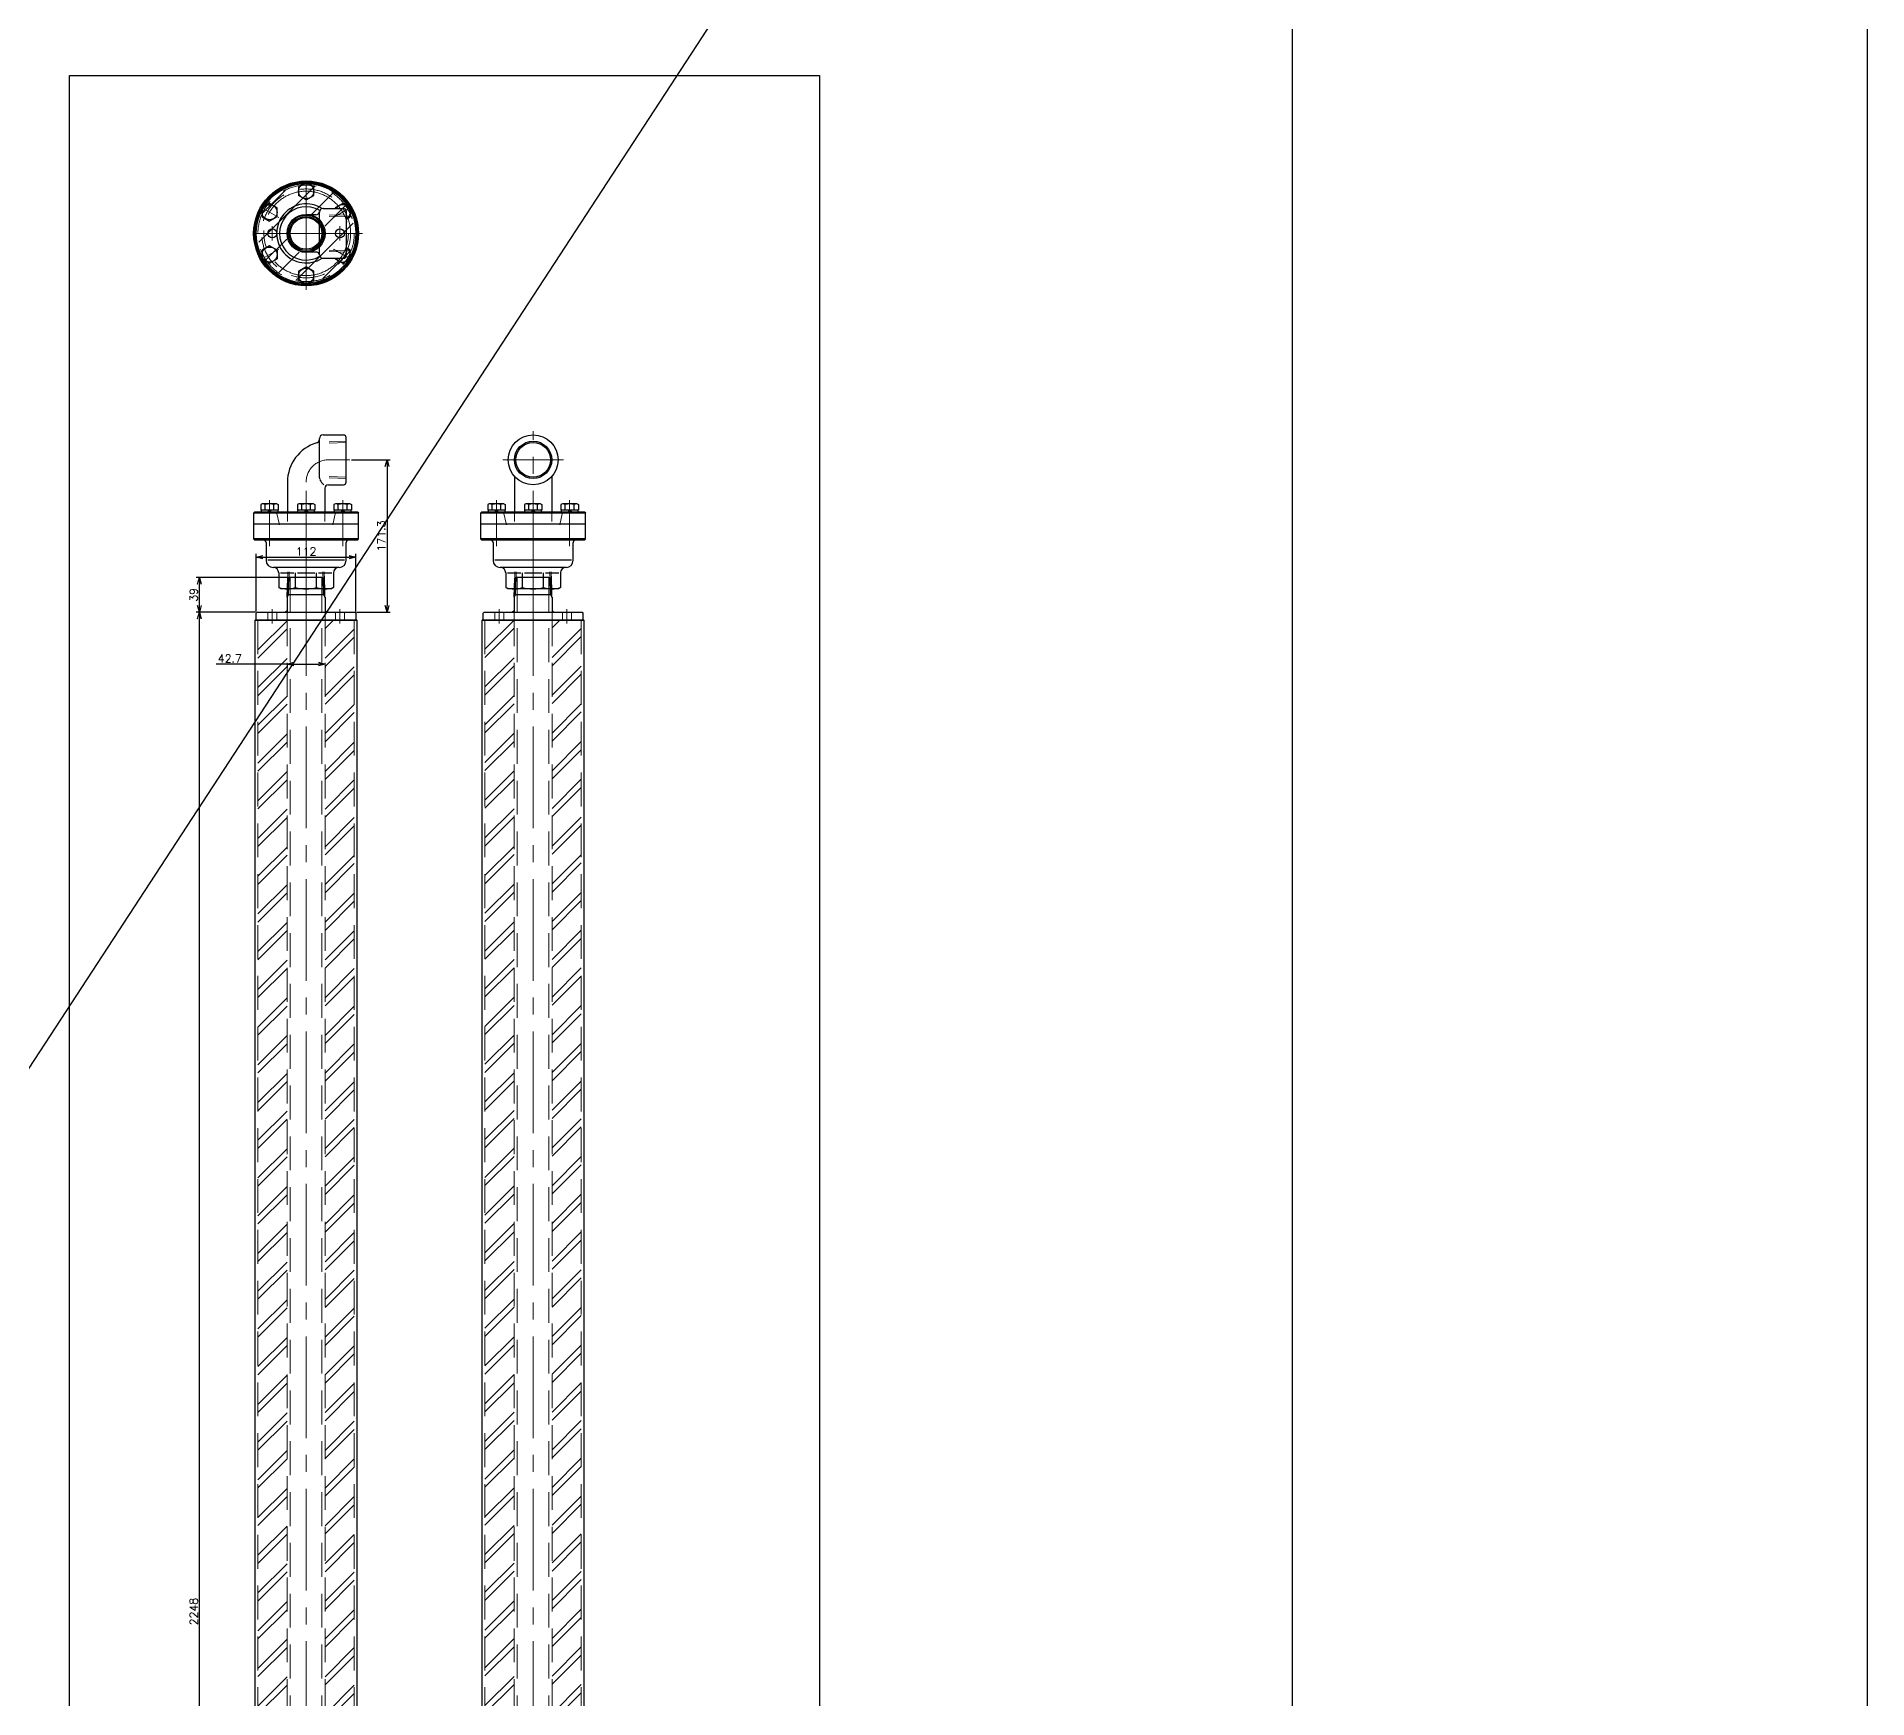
# Model space of a CAD drawing. Header units: millimetres. Extents: x -16130 to 36813, y -8099 to 27484.
# Drawn here: x -3525 to -1466, y 553 to 2422 of the extents above; entities that cross this region are included whole.
import ezdxf

# ---------------------------------------------------------------- set-up
doc = ezdxf.new("R2010")
doc.units = ezdxf.units.MM
doc.header["$LTSCALE"] = 6
doc.header["$PDMODE"] = 99
doc.header["$PDSIZE"] = 1
doc.linetypes.add('CENTER2', pattern=[28.575, 19.05, -3.175, 3.175, -3.175])
doc.linetypes.add('HIDDEN', pattern=[9.525, 6.35, -3.175])
for name, color, linetype, lineweight in [('04_HIDDEN', 2, 'HIDDEN', 13), ('05_CENTER', 4, 'CENTER2', 13), ('08_DIM', 3, 'Continuous', 13)]:
    doc.layers.add(name, color=color, linetype=linetype, lineweight=lineweight)
doc.layers.add('10_DRAFT', color=8, linetype='Continuous', lineweight=0, plot=False)
doc.styles.add('KSS_TXT', font='txt.shx', dxfattribs={"bigfont": 'extfont2.shx'})
doc.dimstyles.new('KSS_DIM', dxfattribs={"dimtxt": 3, "dimasz": 2.5, "dimexe": 1.25, "dimexo": 0.625, "dimtad": 1, "dimdsep": 46, "dimtxsty": 'KSS_TXT', "dimblk": 'OPEN30', "dimcen": 0, "dimazin": 2, "dimtfac": 0.75, "dimtmove": 0, "dimatfit": 3, "dimldrblk": 'OPEN30', "dimfxl": 1, "dimtolj": 1, "dimarcsym": 0})
pattern_1 = [(45, (-36899.198, -5595.638), (-21.213203, 21.213203), [])]

# ---------------------------------------------------------------- blocks, each defined once
blk = doc.blocks.new('PK-3 32Aa_1_1')
at = {"color": 0}
for p, q in [((52, 45), (32, 45)), ((32, -43), (32, 43)), ((56, 59), (55, 58)), ((55, 58), (55, -58)), ((55, 42.5), (55, 48)), ((85, 59), (56, 59)), ((56, -59), (56, 59)), ((73, 59), (73, -59)), ((85, 59), (86, 58)), ((85, -59), (85, 59)), ((86, -58), (86, 58)), ((86, 50.3), (88.5, 50.3)), ((88.5, 43), (86, 41.8)), ((94.6, 50.9), (88.5, 50.9)), ((88.5, 31.3), (88.5, 50.9)), ((88.5, 46), (94.6, 46)), ((95.5, 49.4), (94.6, 50.9)), ((95.5, 32.9), (95.5, 49.4)), ((0, 28.5), (1.4, 30.8)), ((0, -28.5), (0, 28.5)), ((18, 30.8), (1.4, 30.8)), ((18, 28.8), (18, 13.8)), ((24, -37), (24, 37)), ((88.5, 40.5), (86, 39.3)), ((88.5, 31.9), (86, 31.9)), ((120, 21), (86, 21)), ((88.5, 36.2), (94.6, 36.2)), ((94.6, 31.3), (88.5, 31.3)), ((95.5, 32.9), (94.6, 31.3)), ((1.4, 11.8), (18, 11.8)), ((18, 9.8), (18, -9.8)), ((86, 9.2), (88.5, 9.2)), ((88.5, 1.9), (86, 0.6)), ((88.5, -9.8), (88.5, 9.8)), ((94.6, 9.8), (88.5, 9.8)), ((88.5, 4.9), (94.6, 4.9)), ((95.5, 8.3), (94.6, 9.8)), ((95.5, -8.2), (95.5, 8.3)), ((1.4, -11.8), (18, -11.8)), ((18, -13.8), (18, -28.8)), ((88.5, -0.6), (86, -1.9)), ((88.5, -9.2), (86, -9.2)), ((88.5, -4.9), (94.6, -4.9)), ((94.6, -9.8), (88.5, -9.8)), ((95.5, -8.2), (94.6, -9.8)), ((124.6, -15), (169, -15)), ((173, -19), (173, -42)), ((1.4, -30.8), (0, -28.5)), ((18, -30.8), (1.4, -30.8)), ((113, -21), (86, -21)), ((86, -31.9), (88.5, -31.9)), ((88.5, -39.3), (86, -40.5)), ((94.6, -31.3), (88.5, -31.3)), ((88.5, -50.9), (88.5, -31.3)), ((88.5, -36.2), (94.6, -36.2)), ((95.5, -32.9), (94.6, -31.3)), ((95.5, -49.4), (95.5, -32.9)), ((117, -25), (117, -42)), ((32, -45), (52, -45)), ((55, -58), (56, -59)), ((56, -59), (85, -59)), ((86, -58), (85, -59)), ((88.5, -41.8), (86, -43)), ((88.5, -50.3), (86, -50.3)), ((88.5, -46), (94.6, -46)), ((94.6, -50.9), (88.5, -50.9)), ((95.5, -49.4), (94.6, -50.9)), ((120, -45), (170, -45))]:
    blk.add_line(p, q, dxfattribs=at)
for centre, radius, start, end in [((32, 37), 8, 90, 180), ((52, 48), 3, 270, 0), ((91.7, 48.5), 3.8, 319.8693, 0), ((81.6, 41.1), 13.9, 339.3001, 20.6999), ((34.1, 21.3), 34.1, 163.7929, 196.2071), ((18, 36.8), 6, 270, 0), ((91.7, 33.8), 3.8, 0, 40.1307), ((120, -25), 46, 16.2602, 90), ((52.1, 0), 52.1, 166.8975, 193.1025), ((91.7, 7.4), 3.8, 319.8693, 0), ((81.6, 0), 13.9, 339.3001, 20.6999), ((34.1, -21.3), 34.1, 163.7929, 196.2071), ((91.7, -7.3), 3.8, 0, 40.1307), ((127.6, -27.4), 12.9, 113.3505, 145.4914), ((124.6, -19), 4, 90, 109.7287), ((168, -11), 4, 196.2602, 270), ((169, -19), 4, 0, 90), ((18, -36.8), 6, 0, 90), ((32, -37), 8, 180, 270), ((91.7, -33.8), 3.8, 319.8693, 0), ((81.6, -41.1), 13.9, 339.3001, 20.6999), ((113, -25), 4, 0, 90), ((52, -48), 3, 0, 90), ((91.7, -48.5), 3.8, 0, 40.1307), ((120, -42), 3, 180, 270), ((170, -42), 3, 270, 0)]:
    blk.add_arc(centre, radius, start, end, dxfattribs=at)
at = {"layer": '04_HIDDEN', "color": 0}
for p, q in [((0, 21), (19, 20.4)), ((72, 30), (86, 33.2)), ((86, 21), (75.5, 21)), ((0, 19.5), (19, 18.9)), ((0, -19.5), (19, -18.9)), ((0, -21), (19, -20.4)), ((72, -30), (86, -33.2)), ((86, -21), (75.5, -21)), ((124, -45), (124.6, -26)), ((125.5, -45), (126.1, -26)), ((164.5, -45), (163.9, -26)), ((166, -45), (165.4, -26))]:
    blk.add_line(p, q, dxfattribs=at)
at = {"layer": '05_CENTER', "color": 0}
for p, q in [((48, 41.1), (99.5, 41.1)), ((-4, 0), (120, 0)), ((48, -41.1), (99.5, -41.1)), ((145, -49), (145, -25))]:
    blk.add_line(p, q, dxfattribs=at)
blk.add_arc((120, -25), 25, 0, 90, dxfattribs=at)
blk = doc.blocks.new('PK-3 32Ae_1_1')
at = {"color": 0}
for p, q in [((52, 45), (32, 45)), ((32, -43), (32, 43)), ((56, 59), (55, 58)), ((55, 58), (55, -58)), ((55, 42.5), (55, 48)), ((85, 59), (56, 59)), ((56, -59), (56, 59)), ((73, 59), (73, -59)), ((85, 59), (86, 58)), ((85, -59), (85, 59)), ((86, -58), (86, 58)), ((86, 50.3), (88.5, 50.3)), ((88.5, 43), (86, 41.8)), ((94.6, 50.9), (88.5, 50.9)), ((88.5, 31.3), (88.5, 50.9)), ((88.5, 46), (94.6, 46)), ((95.5, 49.4), (94.6, 50.9)), ((95.5, 32.9), (95.5, 49.4)), ((0, 28.5), (1.4, 30.8)), ((0, -28.5), (0, 28.5)), ((18, 30.8), (1.4, 30.8)), ((18, 28.8), (18, 13.8)), ((24, -37), (24, 37)), ((88.5, 40.5), (86, 39.3)), ((88.5, 31.9), (86, 31.9)), ((126.5, 21), (86, 21)), ((88.5, 36.2), (94.6, 36.2)), ((94.6, 31.3), (88.5, 31.3)), ((95.5, 32.9), (94.6, 31.3)), ((1.4, 11.8), (18, 11.8)), ((18, 9.8), (18, -9.8)), ((86, 9.2), (88.5, 9.2)), ((88.5, 1.9), (86, 0.6)), ((88.5, -9.8), (88.5, 9.8)), ((94.6, 9.8), (88.5, 9.8)), ((88.5, 4.9), (94.6, 4.9)), ((95.5, 8.2), (94.6, 9.8)), ((95.5, -8.2), (95.5, 8.2)), ((1.4, -11.8), (18, -11.8)), ((18, -13.8), (18, -28.8)), ((88.5, -0.6), (86, -1.9)), ((88.5, -9.2), (86, -9.2)), ((88.5, -4.9), (94.6, -4.9)), ((94.6, -9.8), (88.5, -9.8)), ((95.5, -8.2), (94.6, -9.8)), ((1.4, -30.8), (0, -28.5)), ((18, -30.8), (1.4, -30.8)), ((126.5, -21), (86, -21)), ((86, -31.9), (88.5, -31.9)), ((88.5, -39.3), (86, -40.5)), ((94.6, -31.3), (88.5, -31.3)), ((88.5, -50.9), (88.5, -31.3)), ((88.5, -36.2), (94.6, -36.2)), ((95.5, -32.9), (94.6, -31.3)), ((95.5, -49.4), (95.5, -32.9)), ((32, -45), (52, -45)), ((55, -58), (56, -59)), ((56, -59), (85, -59)), ((86, -58), (85, -59)), ((88.5, -41.8), (86, -43)), ((88.5, -50.3), (86, -50.3)), ((88.5, -46), (94.6, -46)), ((94.6, -50.9), (88.5, -50.9)), ((95.5, -49.4), (94.6, -50.9))]:
    blk.add_line(p, q, dxfattribs=at)
for radius in [28, 21, 19.5]:
    blk.add_circle((145, 0), radius, dxfattribs=at)
for centre, radius, start, end in [((32, 37), 8, 90, 180), ((52, 48), 3, 270, 0), ((91.7, 48.5), 3.8, 319.8693, 0), ((81.6, 41.1), 13.9, 339.3001, 20.6999), ((34.1, 21.3), 34.1, 163.7929, 196.2071), ((18, 36.8), 6, 270, 0), ((91.7, 33.8), 3.8, 0, 40.1307), ((52.1, 0), 52.1, 166.8975, 193.1025), ((91.7, 7.3), 3.8, 319.8693, 0), ((81.6, 0), 13.9, 339.3001, 20.6999), ((34.1, -21.3), 34.1, 163.7929, 196.2071), ((91.7, -7.3), 3.8, 0, 40.1307), ((18, -36.8), 6, 0, 90), ((32, -37), 8, 180, 270), ((91.7, -33.8), 3.8, 319.8693, 0), ((81.6, -41.1), 13.9, 339.3001, 20.6999), ((52, -48), 3, 0, 90), ((91.7, -48.5), 3.8, 0, 40.1307)]:
    blk.add_arc(centre, radius, start, end, dxfattribs=at)
at = {"layer": '04_HIDDEN', "color": 0}
for p, q in [((0, 21), (19, 20.4)), ((72, 30), (86, 33.2)), ((86, 21), (75.5, 21)), ((0, 19.5), (19, 18.9)), ((0, -19.5), (19, -18.9)), ((0, -21), (19, -20.4)), ((72, -30), (86, -33.2)), ((86, -21), (75.5, -21))]:
    blk.add_line(p, q, dxfattribs=at)
at = {"layer": '05_CENTER', "color": 0}
for p, q in [((48, 41.1), (99.5, 41.1)), ((145, -34), (145, 34)), ((-4, 0), (177.4, 0)), ((48, -41.1), (99.5, -41.1))]:
    blk.add_line(p, q, dxfattribs=at)
blk = doc.blocks.new('A$C734B563F_1_1')
h = blk.add_hatch()
h.set_pattern_fill('_USER', color=3, scale=30, angle=45, pattern_type=0)
h.set_pattern_definition([(45, (-12804.288, -4741.178), (-21.213203, 21.213203), [])])
h.paths.add_polyline_path([(54.1, 2236), (21.3, 2236), (21.3, 6), (54.1, 6)])
h.paths.add_polyline_path([(-21.4, 2236), (-54.2, 2236), (-54.2, 6), (-21.4, 6)])
at = {"color": 0}
for p, q in [((-21.2, 2261.9), (-20.6, 2283.2)), ((-21.2, 2264.9), (21.2, 2264.9)), ((-19.7, 2264.9), (-21.2, 2261.9)), ((-19.1, 2284), (-20.6, 2283.2)), ((-19.7, 2264.9), (-19.1, 2284)), ((19.1, 2284), (-19.1, 2284)), ((19.7, 2264.9), (19.1, 2284)), ((19.1, 2284), (20.6, 2283.2)), ((19.7, 2264.9), (21.2, 2261.9)), ((21.2, 2261.9), (20.6, 2283.2)), ((-21.4, 2261.9), (-21.4, 2245)), ((-21.2, 2261.9), (-21.4, 2261.9)), ((21.2, 2261.9), (21.3, 2261.9)), ((21.3, 2261.9), (21.3, 2245))]:
    blk.add_line(p, q, dxfattribs=at)
for points in [[(56, 2236), (-56, 2236), (-56, 2244), (-55, 2245), (55, 2245), (56, 2244)], [(-57.2, 2236), (57.1, 2236), (57.1, 6), (-57.2, 6)]]:
    blk.add_lwpolyline(points, close=True, dxfattribs=at)
at = {"layer": '04_HIDDEN'}
for p, q in [((-17.8, 2284), (-17.8, -26)), ((17.8, 2284), (17.8, -26)), ((-43, 2245), (-43, 2236)), ((-33, 2245), (-33, 2236)), ((-21.4, 2245), (-21.4, -6)), ((21.3, 2245), (21.3, -6)), ((33, 2245), (33, 2236)), ((43, 2245), (43, 2236)), ((-54.2, 2236), (-54.2, 6)), ((54.1, 2236), (54.1, 6))]:
    blk.add_line(p, q, dxfattribs=at)
at = {"layer": '05_CENTER'}
for p, q in [((0, 2287.7), (0, -29.9)), ((-38, 2232.4), (-38, 2248.4)), ((38, 2232.4), (38, 2248.4))]:
    blk.add_line(p, q, dxfattribs=at)
at = {"layer": '08_DIM'}
for p, q in [((-21.4, 2247), (-23.4, 2245)), ((21.3, 2247), (23.4, 2245))]:
    blk.add_line(p, q, dxfattribs=at)
at = {"layer": '08_DIM', "color": 3}
for points in [[(-21.4, 2245), (-21.4, 2247), (-21.4, 2247), (-23.4, 2245)], [(21.3, 2245), (21.3, 2247), (21.3, 2247), (23.4, 2245)]]:
    blk.add_lwpolyline(points, close=True, dxfattribs=at)
at = {"layer": '08_DIM'}
for points in [[(-56, 2236), (-57.2, 2236), (-57.2, 2236), (-56, 2237.1)], [(56, 2236), (57.1, 2236), (57.1, 2236), (56, 2237.1)]]:
    blk.add_lwpolyline(points, close=True, dxfattribs=at)
at = {"layer": '10_DRAFT'}
blk.add_line((-21, 2271.3), (21, 2271.3), dxfattribs=at)
blk = doc.blocks.new('A$C6C733369_1_1')
at = {"color": 0}
for centre, radius in [((0, 0), 57.2), ((0, 0), 56), ((0, 0), 21.4), ((-38, 0), 5), ((0, 0), 20.6), ((0, 0), 19.1), ((0, 0), 17.8), ((38, 0), 5)]:
    blk.add_circle(centre, radius, dxfattribs=at)
at = {"layer": '04_HIDDEN'}
blk.add_circle((0, 0), 54.2, dxfattribs=at)
at = {"layer": '05_CENTER'}
for p, q in [((0, -63.4), (0, 63.4)), ((63.4, 0), (-63.4, 0)), ((-38, -8), (-38, 8)), ((38, -8), (38, 8))]:
    blk.add_line(p, q, dxfattribs=at)
blk = doc.blocks.new('A$C13125AE2_1_1')
at = {"color": 0}
for radius in [21.4, 20.6, 19.1, 17.8]:
    blk.add_circle((0, 0), radius, dxfattribs=at)
at = {"layer": '04_HIDDEN'}
blk.add_circle((0, 0), 50, dxfattribs=at)
at = {"layer": '10_DRAFT'}
for p, q in [((0, -55.3), (0, 55.3)), ((55.3, 0), (-55.3, 0))]:
    blk.add_line(p, q, dxfattribs=at)
blk = doc.blocks.new('_Open30')
at = {"color": 0, "linetype": 'ByBlock', "lineweight": -2}
for p, q in [((-1, 0.27), (0, 0)), ((0, 0), (-1, -0.27)), ((0, 0), (-1, 0))]:
    blk.add_line(p, q, dxfattribs=at)
blk = doc.blocks.new('*D2025')
at = {"layer": '08_DIM', "color": 0, "lineweight": -2, "transparency": 16777216}
for p, q in [((-3278.6, 1774.9), (-3345.5, 1774.9)), ((-3341.7, -465.6), (-3341.7, 1767.4)), ((-3323.6, -473.1), (-3345.5, -473.1))]:
    blk.add_line(p, q, dxfattribs=at)
at = {"layer": 'Defpoints', "color": 0, "transparency": 16777216}
for p in [(-3341.7, 1774.9), (-3276.7, 1774.9), (-3321.7, -473.1)]:
    blk.add_point(p, dxfattribs=at)
at = {"layer": '08_DIM', "color": 0, "lineweight": -2, "transparency": 16777216, "xscale": 7.5, "yscale": 7.5, "zscale": 7.5}
for p, rotation in [((-3341.7, 1774.9), 90), ((-3341.7, -473.1), 270)]:
    blk.add_blockref('_Open30', p, dxfattribs=dict(at, rotation=rotation))
at = {"layer": '08_DIM', "color": 0, "transparency": 16777216, "insert": (-3348.1, 650.9), "char_height": 9, "attachment_point": 5, "rotation": 90, "style": 'KSS_TXT'}
blk.add_mtext('\\A1;2248', dxfattribs=at)
blk = doc.blocks.new('*D2027')
at = {"layer": '08_DIM', "color": 0, "lineweight": -2, "transparency": 16777216}
for p, q in [((-3242.6, 1813.9), (-3345.5, 1813.9)), ((-3341.7, 1782.4), (-3341.7, 1806.4)), ((-3278.6, 1774.9), (-3345.5, 1774.9))]:
    blk.add_line(p, q, dxfattribs=at)
at = {"layer": 'Defpoints', "color": 0, "transparency": 16777216}
for p in [(-3341.7, 1813.9), (-3240.8, 1813.9), (-3276.7, 1774.9)]:
    blk.add_point(p, dxfattribs=at)
at = {"layer": '08_DIM', "color": 0, "lineweight": -2, "transparency": 16777216, "xscale": 7.5, "yscale": 7.5, "zscale": 7.5}
for p, rotation in [((-3341.7, 1813.9), 90), ((-3341.7, 1774.9), 270)]:
    blk.add_blockref('_Open30', p, dxfattribs=dict(at, rotation=rotation))
at = {"layer": '08_DIM', "color": 0, "transparency": 16777216, "insert": (-3348.1, 1794.4), "char_height": 9, "attachment_point": 5, "rotation": 90, "style": 'KSS_TXT'}
blk.add_mtext('\\A1;39', dxfattribs=at)
blk = doc.blocks.new('*D2028')
at = {"layer": '08_DIM', "color": 0, "lineweight": -2, "transparency": 16777216}
for p, q in [((-3243, 1716.5), (-3322.9, 1716.5)), ((-3243, 1715.2), (-3243, 1712.7)), ((-3235.5, 1716.5), (-3207.8, 1716.5)), ((-3200.3, 1715.2), (-3200.3, 1712.7))]:
    blk.add_line(p, q, dxfattribs=at)
at = {"layer": 'Defpoints', "color": 0, "transparency": 16777216}
for p in [(-3243, 1717.1), (-3200.3, 1717.1), (-3200.3, 1716.5)]:
    blk.add_point(p, dxfattribs=at)
at = {"layer": '08_DIM', "color": 0, "lineweight": -2, "transparency": 16777216, "xscale": 7.5, "yscale": 7.5, "zscale": 7.5, "rotation": 180}
blk.add_blockref('_Open30', (-3243, 1716.5), dxfattribs=at)
at = {"layer": '08_DIM', "color": 0, "lineweight": -2, "transparency": 16777216, "xscale": 7.5, "yscale": 7.5, "zscale": 7.5}
blk.add_blockref('_Open30', (-3200.3, 1716.5), dxfattribs=at)
at = {"layer": '08_DIM', "color": 0, "transparency": 16777216, "insert": (-3307.5, 1722.8), "char_height": 9, "attachment_point": 5, "style": 'KSS_TXT'}
blk.add_mtext('\\A1;42.7', dxfattribs=at)
blk = doc.blocks.new('*D2029')
at = {"layer": '08_DIM', "color": 0, "lineweight": -2, "transparency": 16777216}
for p, q in [((-3277.7, 1775.8), (-3277.7, 1840.5)), ((-3270.2, 1836.8), (-3173.2, 1836.8)), ((-3165.7, 1775.8), (-3165.7, 1840.5))]:
    blk.add_line(p, q, dxfattribs=at)
at = {"layer": 'Defpoints', "color": 0, "transparency": 16777216}
for p in [(-3165.7, 1836.8), (-3277.7, 1773.9), (-3165.7, 1773.9)]:
    blk.add_point(p, dxfattribs=at)
at = {"layer": '08_DIM', "color": 0, "lineweight": -2, "transparency": 16777216, "xscale": 7.5, "yscale": 7.5, "zscale": 7.5, "rotation": 180}
blk.add_blockref('_Open30', (-3277.7, 1836.8), dxfattribs=at)
at = {"layer": '08_DIM', "color": 0, "lineweight": -2, "transparency": 16777216, "xscale": 7.5, "yscale": 7.5, "zscale": 7.5}
blk.add_blockref('_Open30', (-3165.7, 1836.8), dxfattribs=at)
at = {"layer": '08_DIM', "color": 0, "transparency": 16777216, "insert": (-3221.7, 1843.1), "char_height": 9, "attachment_point": 5, "style": 'KSS_TXT'}
blk.add_mtext('\\A1;112', dxfattribs=at)
blk = doc.blocks.new('PK-3 32Ab_1_1')
at = {"color": 0}
for p, q in [((-28.7, 49.6), (-33.6, 41.1)), ((-18.8, 49.6), (-28.7, 49.6)), ((-13.9, 41.1), (-18.8, 49.6)), ((18.8, 49.6), (13.9, 41.1)), ((28.7, 49.6), (18.8, 49.6)), ((33.6, 41.1), (28.7, 49.6)), ((-33.6, 41.1), (-28.7, 32.6)), ((-18.8, 32.6), (-28.7, 32.6)), ((-18.8, 32.6), (-13.9, 41.1)), ((18.8, 32.6), (13.9, 41.1)), ((18.8, 32.6), (28.7, 32.6)), ((28.7, 32.6), (33.6, 41.1)), ((-57.3, 0), (-52.4, 8.5)), ((-57.3, 0), (-52.4, -8.5)), ((-42.6, 8.5), (-52.4, 8.5)), ((-37.7, 0), (-42.6, 8.5)), ((-42.6, -8.5), (-37.7, 0)), ((-21, -11.1), (-21, 0)), ((21, -11.1), (21, 0)), ((37.7, 0), (42.6, 8.5)), ((37.7, 0), (42.6, -8.5)), ((52.4, 8.5), (42.6, 8.5)), ((57.3, 0), (52.4, 8.5)), ((52.4, -8.5), (57.3, 0)), ((-52.4, -8.5), (-42.6, -8.5)), ((-28, -19), (-28, -42)), ((-24, -15), (24, -15)), ((28, -19), (28, -42)), ((42.6, -8.5), (52.4, -8.5)), ((-28.7, -32.6), (-33.6, -41.1)), ((-28.7, -49.6), (-33.6, -41.1)), ((-28, -32.6), (-28.7, -32.6)), ((28.7, -32.6), (28, -32.6)), ((33.6, -41.1), (28.7, -32.6)), ((28.7, -49.6), (33.6, -41.1)), ((-28.7, -49.6), (-18.8, -49.6)), ((25, -45), (-25, -45)), ((-18.8, -49.6), (-16.2, -45)), ((16.2, -45), (18.8, -49.6)), ((28.7, -49.6), (18.8, -49.6))]:
    blk.add_line(p, q, dxfattribs=at)
for centre, radius in [((0, 0), 59), ((0, 0), 58), ((-23.8, 41.1), 8.5), ((23.8, 41.1), 8.5), ((-47.5, 0), 8.5), ((47.5, 0), 8.5)]:
    blk.add_circle(centre, radius, dxfattribs=at)
for centre, radius, start, end in [((0, 0), 33.2, 327.0616, 212.9384), ((0, 0), 30, 329.1121, 210.8879), ((0, 0), 21, 0, 180), ((-24, -19), 4, 90, 180), ((-25, -11.1), 4, 277.1808, 0), ((25, -11.1), 4, 180, 262.8192), ((24, -19), 4, 0, 90), ((-23.8, -41.1), 8.5, 120, 332.9631), ((23.8, -41.1), 8.5, 207.0369, 60), ((-25, -42), 3, 180, 270), ((25, -42), 3, 270, 0)]:
    blk.add_arc(centre, radius, start, end, dxfattribs=at)
at = {"layer": '04_HIDDEN', "color": 0}
for p, q in [((-21, -45), (-20.4, -26)), ((-19.5, -45), (-18.9, -26)), ((19.5, -45), (18.9, -26)), ((21, -45), (20.4, -26))]:
    blk.add_line(p, q, dxfattribs=at)
at = {"layer": '05_CENTER', "color": 0}
for p, q in [((0, -62), (0, 62)), ((-29.8, 51.5), (-17.8, 30.7)), ((29.8, 51.5), (17.8, 30.7)), ((-62, 0), (62, 0)), ((-29.8, -51.5), (-17.8, -30.7)), ((29.8, -51.5), (17.8, -30.7))]:
    blk.add_line(p, q, dxfattribs=at)
blk.add_circle((0, 0), 47.5, dxfattribs=at)
blk = doc.blocks.new('*D3071')
at = {"layer": '08_DIM', "color": 0, "lineweight": -2, "transparency": 16777216}
for p, q in [((-3170.8, 1946.2), (-3127, 1946.2)), ((-3130.7, 1938.7), (-3130.7, 1782.4)), ((-3164.8, 1774.9), (-3127, 1774.9))]:
    blk.add_line(p, q, dxfattribs=at)
at = {"layer": 'Defpoints', "color": 0, "transparency": 16777216}
for p in [(-3172.7, 1946.2), (-3166.7, 1774.9), (-3130.7, 1774.9)]:
    blk.add_point(p, dxfattribs=at)
at = {"layer": '08_DIM', "color": 0, "lineweight": -2, "transparency": 16777216, "xscale": 7.5, "yscale": 7.5, "zscale": 7.5}
for p, rotation in [((-3130.7, 1946.2), 90), ((-3130.7, 1774.9), 270)]:
    blk.add_blockref('_Open30', p, dxfattribs=dict(at, rotation=rotation))
at = {"layer": '08_DIM', "color": 0, "transparency": 16777216, "insert": (-3137.1, 1860.6), "char_height": 9, "attachment_point": 5, "rotation": 90, "style": 'KSS_TXT'}
blk.add_mtext('\\A1;171.3', dxfattribs=at)

msp = doc.modelspace()

# ---------------------------------------------------------------- hatches: boundary and pattern name
h = msp.add_hatch()
h.set_pattern_fill('_USER', color=3, scale=20, angle=45, pattern_type=0)
h.set_pattern_definition([(45, (-36683.45, -5789.778), (-14.142136, 14.142136), [])])
h.paths.add_polyline_path([(-3199.19287, 2200.87856), (-3167.54287, 2200.87856, 0.4142135624), (-3221.69287, 2255.02856), (-3221.69287, 2223.37856, -0.4142135624)])
h.paths.add_polyline_path([(-3221.69287, 2255.02856, 0.4142135624), (-3275.84287, 2200.87856), (-3244.19287, 2200.87856, -0.4142135624), (-3221.69287, 2223.37856)])
h.paths.add_polyline_path([(-3221.69287, 2146.72856), (-3221.69287, 2178.37856, -0.4142135624), (-3244.19287, 2200.87856), (-3275.84287, 2200.87856, 0.4142135624)])
h.paths.add_polyline_path([(-3167.54287, 2200.87856), (-3199.19287, 2200.87856, -0.4142135624), (-3221.69287, 2178.37856), (-3221.69287, 2146.72856, 0.4142135624)])
h = msp.add_hatch()
h.set_pattern_fill('_USER', color=3, scale=30, angle=45, pattern_type=0)
h.set_pattern_definition(pattern_1)
h.paths.add_polyline_path([(-3167.54287, 1765.93022), (-3200.34287, 1765.93022), (-3200.34287, -464.06978), (-3167.54287, -464.06978)])
h.paths.add_polyline_path([(-3243.04287, 1765.93022), (-3275.84287, 1765.93022), (-3275.84287, -464.06978), (-3243.04287, -464.06978)])
h = msp.add_hatch()
h.set_pattern_fill('_USER', color=3, scale=30, angle=45, pattern_type=0)
h.set_pattern_definition(pattern_1)
h.paths.add_polyline_path([(-2912.28184, 1765.93022), (-2945.08184, 1765.93022), (-2945.08184, -464.06978), (-2912.28184, -464.06978)])
h.paths.add_polyline_path([(-2987.78184, 1765.93022), (-3020.58184, 1765.93022), (-3020.58184, -464.06978), (-2987.78184, -464.06978)])

# ---------------------------------------------------------------- linework, layer by layer
at = {"color": 2}
msp.add_line((-2112.40419, 3439.14606), (-5148.42613, -1211.29119), dxfattribs=at)
for points in [[(-14764.10563, -5554.72697), (-1466.0164, -5554.72697), (-1466.0164, 4882.37819), (-14764.10563, 4882.37819)], [(-5148.42613, -1211.29119), (-2112.40419, -1211.29119), (-2112.40419, 3439.14606), (-5148.42613, 3439.14606)], [(-3487.6596, 2378.42871), (-2644.38775, 2378.42871), (-2644.38775, -641.93658), (-3487.6596, -641.93658)]]:
    msp.add_lwpolyline(points, close=True, dxfattribs=at)

# ---------------------------------------------------------------- block references
for name, p in [('A$C6C733369_1_1', (-3221.69287, 2200.87856)), ('A$C13125AE2_1_1', (-3221.69287, 2200.87856)), ('A$C734B563F_1_1', (-3221.69287, -470.06978)), ('A$C734B563F_1_1', (-2966.43184, -470.06978))]:
    msp.add_blockref(name, p)
at = {"color": 4, "rotation": 90}
for name, p in [('PK-3 32Ab_1_1', (-3221.69287, 2200.87856)), ('PK-3 32Ae_1_1', (-2966.43184, 1801.23022)), ('PK-3 32Aa_1_1', (-3221.69287, 1801.23022))]:
    msp.add_blockref(name, p, dxfattribs=at)

# ---------------------------------------------------------------- dimensions: what is measured, and where the dimension line sits
at = {"layer": '08_DIM', "color": 1}
for base, p1, p2, angle, picture, middle in [((-3130.73043, 1774.93022), (-3172.69287, 1946.23022), (-3166.69287, 1774.93022), 90, '*D3071', (-3137.10543, 1860.58022)), ((-3341.72485, 1813.93022), (-3276.69287, 1774.93022), (-3240.77199, 1813.93022), 270, '*D2027', (-3348.09985, 1794.43022)), ((-3341.72485, 1774.93022), (-3321.69287, -473.06978), (-3276.69287, 1774.93022), 90, '*D2025', (-3348.09985, 650.93022))]:
    dim = msp.add_linear_dim(base=base, p1=p1, p2=p2, angle=angle, dimstyle='KSS_DIM', override={"dimscale": 3}, dxfattribs=at)
    dim.commit()
    dim.dimension.update_dxf_attribs({"geometry": picture, "text_midpoint": middle})
dim = msp.add_linear_dim(base=(-3165.69287, 1836.76507), p1=(-3277.69287, 1773.93022), p2=(-3165.69287, 1773.93022), dimstyle='KSS_DIM', override={"dimscale": 3}, dxfattribs=at)
dim.commit()
dim.dimension.update_dxf_attribs({"geometry": '*D2029', "text_midpoint": (-3221.69287, 1843.14007)})
at = {"layer": '08_DIM'}
dim = msp.add_linear_dim(base=(-3200.34287, 1716.45938), p1=(-3243.04287, 1717.11297), p2=(-3200.34287, 1717.11297), dimstyle='KSS_DIM', override={"dimscale": 3}, dxfattribs=at)
dim.commit()
dim.dimension.update_dxf_attribs({"geometry": '*D2028', "text_midpoint": (-3307.50585, 1716.45938), "dimtype": 160})

doc.saveas('drawing.dxf')
